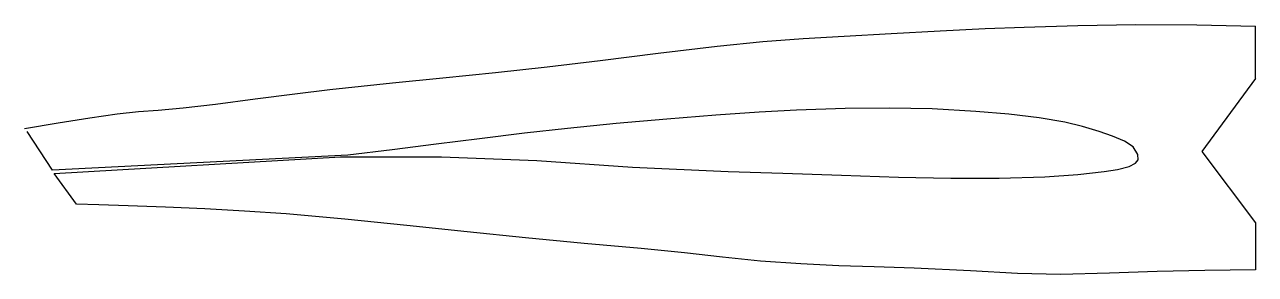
# Model space of a CAD drawing. Extents: x -237 to 157, y -34 to 46.
import ezdxf

# ---------------------------------------------------------------- set-up
doc = ezdxf.new("R2010")
doc.units = 0
doc.header["$MEASUREMENT"] = 0
doc.layers.add('MODELSKETCH_VISIBLE', color=7, linetype='CONTINUOUS')

msp = doc.modelspace()

# ---------------------------------------------------------------- linework, layer by layer
at = {"layer": 'MODELSKETCH_VISIBLE'}
for p, q in [((156.79, 40), (156.79, 45.51)), ((156.79, 28.76), (156.79, 40)), ((156.79, 28.76), (139.7, 5.36)), ((-228.26, -0.69), (-236.37, 11.74)), ((-133.68, 4.18), (-228.26, -0.69)), ((139.7, 5.36), (156.79, -17.46)), ((-227.65, -1.73), (-136.07, 3.62)), ((-220.51, -11.55), (-227.65, -1.73)), ((156.79, -17.46), (156.79, -32.54))]:
    msp.add_line(p, q, dxfattribs=at)
at = {"layer": 'MODELSKETCH_VISIBLE', "flags": 128}
for points in [[(-237.16, 12.66), (-226.4, 14.51), (-216.31, 16.15), (-207.57, 17.41), (-200.68, 18.11), (-194.4, 18.56), (-186.46, 19.3), (-176.11, 20.53), (-163.32, 22.17), (-150.66, 23.81), (-139.5, 25.15), (-129.4, 26.27), (-119.39, 27.3), (-103.26, 28.92), (-86.42, 30.66), (-69.91, 32.47), (-52.96, 34.47), (-34.4, 36.79), (-15.47, 39.08), (-0.82, 40.6), (12.02, 41.56), (25.16, 42.31), (40.22, 43.14), (55.9, 43.98), (70.25, 44.69), (82.81, 45.21), (99.92, 45.7), (118.56, 45.98), (138.09, 45.95), (156.79, 45.51)], [(-136.07, 3.62), (-103.67, 3.68), (-73.16, 2.48), (-42.63, 0.36), (-11.96, -1.06), (5.58, -1.63), (24.32, -2.25), (42.59, -2.83), (59.26, -3.21), (74.81, -3.22), (89.45, -2.73), (99.98, -2.02), (108.34, -1.08), (112.66, -0.39), (116.43, 0.54), (118.39, 1.55), (119.27, 2.67), (119.17, 4.43), (117.64, 6.78), (114.86, 8.61), (111.09, 10.22), (106.76, 11.76), (101.45, 13.39), (95.84, 14.71), (87.61, 16.08), (77.85, 17.26), (67.33, 18.19), (53.3, 18.97), (39.65, 19.25), (25.52, 19.13), (9.92, 18.59), (-2.06, 17.94), (-15.96, 16.98), (-31.62, 15.73), (-47.84, 14.28), (-63.37, 12.74), (-77.16, 11.19), (-91.61, 9.41), (-105.44, 7.65), (-119.48, 5.91), (-133.68, 4.18)], [(156.79, -32.54), (140.65, -32.81), (125.36, -33.14), (110.1, -33.66), (94.37, -34.03), (80.69, -33.69), (65.61, -32.85), (47.55, -32.01), (34.79, -31.59), (23.46, -31.26), (11.25, -30.69), (-1.66, -29.75), (-13.79, -28.52), (-25.9, -27.13), (-39.81, -25.73), (-58.07, -24.09), (-76.8, -22.32), (-95.52, -20.38), (-114.85, -18.34), (-134.63, -16.33), (-153.42, -14.66), (-166.79, -13.72), (-179.47, -13.03), (-192.11, -12.47), (-203.99, -12.02), (-213.42, -11.72), (-220.51, -11.55)]]:
    msp.add_lwpolyline(points, dxfattribs=at)

doc.saveas('drawing.dxf')
